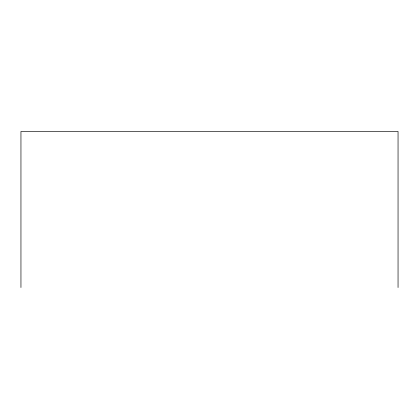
<?xml version="1.0" encoding="UTF-8"?>
<svg xmlns="http://www.w3.org/2000/svg" width="419" height="419" viewBox="0 0 419 419"><rect width="100%" height="100%" fill="white"/><g stroke="black" fill="none" stroke-linecap="round" stroke-linejoin="round"><path stroke-width="0.63" d="M398.05 287.528L398.05 131.472L20.95 131.472L20.95 287.528"/></g></svg>
